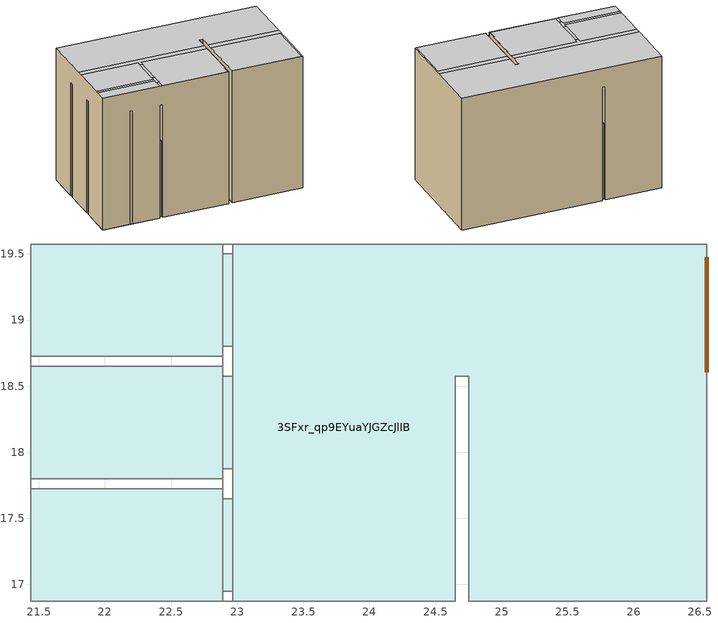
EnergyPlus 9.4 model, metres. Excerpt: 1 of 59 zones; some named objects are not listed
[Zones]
3SFxr_qp9EYuaYJGZcJlIB
 floor to 1msjJyNQ933PrIH1dhlgKE (BPS-InnerFloor_3_0.04_0.06_0.16): 22.96,18.57 22.96,17.88 22.89,17.88 22.89,18.57 z0; 22.89,18.65 22.89,17.8 21.44,17.8 21.44,18.65 z0; 26.55,19.5 26.55,16.88 24.75,16.88 24.75,18.57 24.65,18.57 24.65,16.88 22.96,16.88 22.96,19.5 z0; 22.89,17.73 22.89,16.88 21.44,16.88 21.44,17.73 z0; 22.96,17.65 22.96,16.95 22.89,16.95 22.89,17.65 z0; 22.89,19.5 22.89,18.73 21.44,18.73 21.44,19.5 z0; 22.96,19.5 22.96,18.8 22.89,18.8 22.89,19.5 z0
 floor adiabatic (BPS-InnerFloor_3_0.04_0.06_0.16): 26.55,19.57 26.55,19.5 22.96,19.5 22.96,19.57 z0; 22.89,19.57 22.89,19.5 21.44,19.5 21.44,19.57 z0
 wall adiabatic (BPS-InnerWall_3_0.01_0.15_0.01): 22.96,17.65 22.89,17.65 / 22.96,18.57 22.89,18.57 / 22.89,17.88 22.96,17.88 / 22.89,18.8 22.96,18.8 z0:2; 21.44,18.73 22.89,18.73 / 22.89,18.65 21.44,18.65 / 21.44,17.8 22.89,17.8 / 22.89,17.73 21.44,17.73 / 22.96,18.73 22.96,18.65 / 22.96,17.8 22.96,17.73 / 22.12,16.88 22.2,16.88 z0:3; 24.65,16.88 24.65,18.57 24.75,18.57 24.75,16.88 z0:3.5; 22.89,17.8 22.89,17.73 21.44,17.73 21.44,17.8 z3; 22.96,17.88 22.96,18.57 22.89,18.57 22.89,17.88 z2; 22.96,16.95 22.96,17.65 22.89,17.65 22.89,16.95 z2; 22.96,19.57 22.96,16.88 22.89,16.88 22.89,19.57 z3; 22.96,19.57,3 22.96,19.57,0 22.96,19.5,0 22.96,19.5,2 22.96,18.8,2 22.96,18.8,0 22.96,18.73,0 22.96,18.73,3; 22.89,18.73 22.89,18.65 21.44,18.65 21.44,18.73 z3; 22.96,18.65,3 22.96,18.65,0 22.96,18.57,0 22.96,18.57,2 22.96,17.88,2 22.96,17.88,0 22.96,17.8,0 22.96,17.8,3; 22.96,17.73,3 22.96,17.73,0 22.96,17.65,0 22.96,17.65,2 22.96,16.95,2 22.96,16.95,0 22.96,16.88,0 22.96,16.88,3; 22.89,17.8,3 22.89,17.8,0 22.89,17.88,0 22.89,17.88,2 22.89,18.57,2 22.89,18.57,0 22.89,18.65,0 22.89,18.65,3; 22.89,16.88,3 22.89,16.88,0 22.89,16.95,0 22.89,16.95,2 22.89,17.65,2 22.89,17.65,0 22.89,17.73,0 22.89,17.73,3; 22.96,18.8 22.96,19.5 22.89,19.5 22.89,18.8 z2; 22.89,18.73,3 22.89,18.73,0 22.89,18.8,0 22.89,18.8,2 22.89,19.5,2 22.89,19.5,0 22.89,19.57,0 22.89,19.57,3
 wall to 2LhbqelWX6PxkTQj1rKqY_ (BPS-InnerWall_3_0.01_0.15_0.01): 22.89,16.95 22.96,16.95 z0:2; 24.75,16.88 26.55,16.88 z0:3.5; 21.44,16.88,3.5 21.44,16.88,0 22.12,16.88,0 22.12,16.88,3 22.2,16.88,3 22.2,16.88,0 22.89,16.88,0 22.89,16.88,3 22.96,16.88,3 22.96,16.88,0 24.65,16.88,0 24.65,16.88,3.5
 wall to 1Pa4Dm1xXFOuQ42mT39OUf (BPS-InnerWall_3_0.01_0.15_0.01): 22.96,19.5 22.89,19.5 z0:2; 26.55,16.88 26.55,19.57 z0:3.5; 26.55,19.57,3.5 26.55,19.57,0 22.96,19.57,0 22.96,19.57,3 22.89,19.57,3 22.89,19.57,0 21.44,19.57,0 21.44,19.57,3.5
 wall to 0i7JKizpr1lxfx1F71b7wt (BPS-InnerWall_3_0.01_0.15_0.01): 21.44,19.57,3.5 21.44,19.57,0 21.44,18.73,0 21.44,18.73,3 21.44,18.65,3 21.44,18.65,0 21.44,17.8,0 21.44,17.8,3 21.44,17.73,3 21.44,17.73,0 21.44,16.88,0 21.44,16.88,3.5
 door inside (BPS-InnerDoor_1_0.05): 26.55,18.61 26.55,19.48 z0:2.04
 ceiling adiabatic (BPS-InnerFloor_3_0.04_0.06_0.16): 24.65,18.12 24.65,18.27 21.44,18.27 21.44,18.12 22.89,18.12 22.89,18.03 22.96,18.03 22.96,18.12 z3.5; 26.55,16.88 26.55,18.27 24.75,18.27 24.75,18.12 26.52,18.12 26.52,16.88 z3.5; 22.96,17.07 22.96,17.33 22.89,17.33 22.89,17.24 21.44,17.24 21.44,17.16 22.89,17.16 22.89,17.07 z3.5
 ceiling to 00vpICeBX9a8qOzsiyC5wK (BPS-InnerFloor_3_0.04_0.06_0.16): 24.62,16.88 24.62,17.12 24.65,17.12 24.65,18.12 22.96,18.12 22.96,16.88 z3.5; 22.96,17.33 22.96,18.03 22.89,18.03 22.89,17.33 z3.5; 22.89,17.24 22.89,18.12 21.44,18.12 21.44,17.24 z3.5; 22.89,16.88 22.89,17.16 21.44,17.16 21.44,16.88 z3.5; 22.96,16.88 22.96,17.07 22.89,17.07 22.89,16.88 z3.5; 26.52,16.88 26.52,18.12 24.75,18.12 24.75,16.88 z3.5
 ceiling to 1Pa4Dm1xXFOuQ42mT39OUf (BPS-InnerFloor_3_0.04_0.06_0.16): 26.55,18.27 26.55,19.57 21.44,19.57 21.44,18.27 24.65,18.27 24.65,18.57 24.75,18.57 24.75,18.27 z3.5
[Building]
None: North Axis=0; Terrain=Suburbs; Loads Convergence Tolerance Value=0.04; Temperature Convergence Tolerance Value=0.4; Solar Distribution=FullExterior; Maximum Number of Warmup Days=25; Minimum Number of Warmup Days=6
[Site:Location]
DENVER_STAPLETON_CO_USA_WMO_724690: Latitude=39.77; Longitude=-104.87; Time Zone=-7; Elevation=1611
[SizingPeriod:DesignDay] Day of Month=21; Humidity Condition Type=Wetbulb; Barometric Pressure=83411; Rain Indicator=No; Snow Indicator=No; Daylight Saving Time Indicator=No; Solar Model Indicator=ASHRAEClearSky
Name | Month | Day Type | Maximum DryBulb Temperature | Daily DryBulb Temperature Range | Wetbulb or DewPoint at Maximum DryBulb | Wind Speed | Wind Direction | Sky Clearness
DENVER_STAPLETON Ann Htg 99.6% Condns DB | 12 | WinterDesignDay | -20 | 0 | -20 | 2.3 | 180 | 0
DENVER_STAPLETON Ann Clg .4% Condns DB=>MWB | 7 | SummerDesignDay | 34.1 | 15.2 | 15.8 | 4 | 120 | 1
[SITE:GROUNDTEMPERATURE:BUILDINGSURFACE]
13, 13, 13, 13, 13, 13, 13, 13, 13, 13, 13, 13
[MATERIAL] Roughness=MediumRough; Thermal Absorptance=0.9; Solar Absorptance=0.7; Visible Absorptance=0.7
Name | Thickness | Conductivity | Density | Specific Heat
lime_plaster_0.01 | 0.01 | 0.7 | 1600 | 850
vertical_core_brick_700_0.15 | 0.15 | 0.13 | 695 | 850
cement_floating_screed_2_bottom_0.04 | 0.04 | 1.4 | 1990 | 1000
EPS_040_15_0.06 | 0.06 | 0.04 | 15 | 1500
concrete_CEM_II_BS325R_wz05_0.16 | 0.16 | 2.1 | 2420 | 1000
Door0_2015Typical_0.05 | 0.05 | 0.08 | 650 | 1500
[CONSTRUCTION]
BPS-InnerWall_3_0.01_0.15_0.01: lime_plaster_0.01, vertical_core_brick_700_0.15, lime_plaster_0.01
BPS-InnerFloor_3_0.04_0.06_0.16: concrete_CEM_II_BS325R_wz05_0.16, EPS_040_15_0.06, cement_floating_screed_2_bottom_0.04
BPS-InnerDoor_1_0.05: Door0_2015Typical_0.05
[ZONE]
3SFxr_qp9EYuaYJGZcJlIB: Type=1; Multiplier=1; Ceiling Height=autocalculate; Volume=46.7495; Floor Area=autocalculate; Part of Total Floor Area=Yes
[PEOPLE]
3SFxr_qp9EYuaYJGZcJlIB: Zone or ZoneList=3SFxr_qp9EYuaYJGZcJlIB; Number of People Schedule=Schedule People WC and sanitary rooms in non-residential buildings; Number of People Calculation Method=People/Area; People per Zone Floor Area=0; Fraction Radiant=0.5; Sensible Heat Fraction=autocalculate; Activity Level Schedule=Schedule Activity 70 watt; Carbon Dioxide Generation Rate=3.82e-08; Enable ASHRAE 55 Comfort Warnings=No; Mean Radiant Temperature Calculation Type=ZoneAveraged; Clothing Insulation Calculation Method=ClothingInsulationSchedule
[LIGHTS]
3SFxr_qp9EYuaYJGZcJlIB: Zone or ZoneList=3SFxr_qp9EYuaYJGZcJlIB; Schedule=Schedule Lighting WC and sanitary rooms in non-residential buildings; Design Level Calculation Method=Watts/Area; Watts per Zone Floor Area=11.1; Return Air Fraction=0; Fraction Radiant=0.42; Fraction Visible=0.18; Fraction Replaceable=1; EndUse Subcategory=General; Return Air Fraction Calculated from Plenum Temperature=No; Return Air Fraction Function of Plenum Temperature Coefficient 1=0; Return Air Fraction Function of Plenum Temperature Coefficient 2=0
[ELECTRICEQUIPMENT]
3SFxr_qp9EYuaYJGZcJlIB: Zone or ZoneList=3SFxr_qp9EYuaYJGZcJlIB; Schedule=Schedule Equipment WC and sanitary rooms in non-residential buildings; Design Level Calculation Method=Watts/Area; Watts per Zone Floor Area=0; Fraction Latent=0; Fraction Radiant=0; Fraction Lost=0; EndUse Subcategory=General
[ZONEINFILTRATION:DESIGNFLOWRATE]
3SFxr_qp9EYuaYJGZcJlIB: Zone or ZoneList=3SFxr_qp9EYuaYJGZcJlIB; Schedule=Continuous; Design Flow Rate Calculation Method=AirChanges/Hour; Air Changes per Hour=0.2; Constant Term Coefficient=1; Temperature Term Coefficient=0; Velocity Term Coefficient=0; Velocity Squared Term Coefficient=0
[HVACTEMPLATE:ZONE:IDEALLOADSAIRSYSTEM]
3SFxr_qp9EYuaYJGZcJlIB: Template Thermostat=STATS WC and sanitary rooms in non-residential buildings; Maximum Heating Supply Air Temperature=50; Minimum Cooling Supply Air Temperature=13; Maximum Heating Supply Air Humidity Ratio=0.0156; Minimum Cooling Supply Air Humidity Ratio=0.0077; Heating Limit=NoLimit; Cooling Limit=NoLimit; Heating Availability Schedule=On; Cooling Availability Schedule=On; Dehumidification Control Type=ConstantSensibleHeatRatio; Cooling Sensible Heat Ratio=0.7; Dehumidification Setpoint=60; Humidification Control Type=None; Humidification Setpoint=30; Outdoor Air Method=None; Outdoor Air Flow Rate per Person=0.00944; Outdoor Air Flow Rate per Zone Floor Area=0; Outdoor Air Flow Rate per Zone=0; Demand Controlled Ventilation Type=None; Outdoor Air Economizer Type=NoEconomizer; Heat Recovery Type=None; Sensible Heat Recovery Effectiveness=0.7; Latent Heat Recovery Effectiveness=0.65
[SCHEDULE:DAY:HOURLY]
Schedule People WC and sanitary rooms in non-residential buildings: 0, 0, 0, 0, 0, 0, 0, 0.2, 0.4, 0.6, 0.8, 0.8, 0.4, 0.6, 0.8, 0.8, 0.4, 0.2, 0, 0, 0, 0, 0, 0
Schedule Equipment WC and sanitary rooms in non-residential buildings: 0.1, 0.1, 0.1, 0.1, 0.1, 0.1, 0.1, 0.2, 0.4, 0.6, 0.8, 0.8, 0.4, 0.6, 0.8, 0.8, 0.4, 0.2, 0.1, 0.1, 0.1, 0.1, 0.1, 0.1
Schedule Lighting WC and sanitary rooms in non-residential buildings: 0, 0, 0, 0, 0, 0, 1, 1, 1, 1, 1, 1, 1, 1, 1, 1, 1, 1, 0, 0, 0, 0, 0, 0
[SCHEDULE:WEEK:COMPACT]
Schedule People WC and sanitary rooms in non-residential buildings: AllDays, Schedule People WC and sanitary rooms in non-residential buildings
Schedule Equipment WC and sanitary rooms in non-residential buildings: AllDays, Schedule Equipment WC and sanitary rooms in non-residential buildings
Schedule Lighting WC and sanitary rooms in non-residential buildings: AllDays, Schedule Lighting WC and sanitary rooms in non-residential buildings
[SCHEDULE:YEAR]
Schedule People WC and sanitary rooms in non-residential buildings: Schedule People WC and sanitary rooms in non-residential buildings, 1, 1, 12, 31
Schedule Equipment WC and sanitary rooms in non-residential buildings: Schedule Equipment WC and sanitary rooms in non-residential buildings, 1, 1, 12, 31
Schedule Lighting WC and sanitary rooms in non-residential buildings: Schedule Lighting WC and sanitary rooms in non-residential buildings, 1, 1, 12, 31
[Schedule:Compact]
Continuous; On: Through: 12/31, For: AllDays, Until: 24:00, 1
[SCHEDULE:COMPACT]
Schedule Activity 70 watt: Through: 12/31, For: Alldays, Until: 24:00, 70
